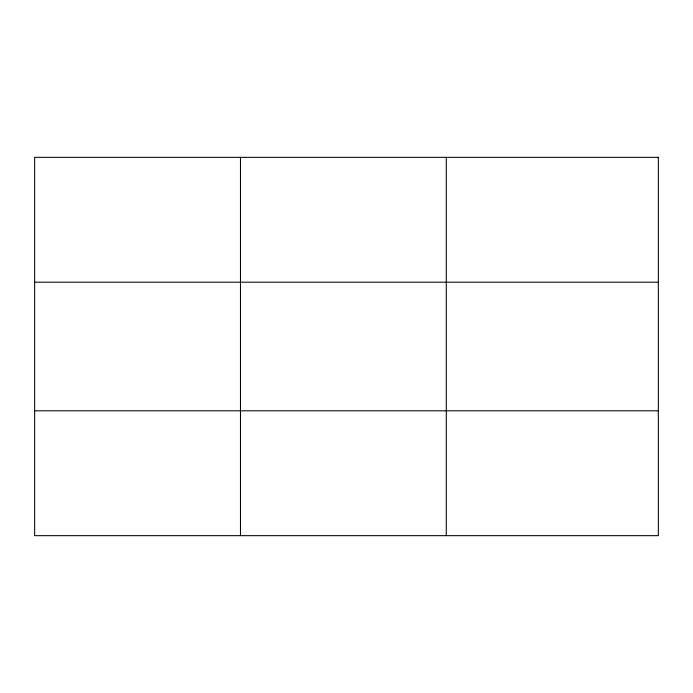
<?xml version="1.0" encoding="UTF-8"?>
<svg xmlns="http://www.w3.org/2000/svg" width="693" height="693" viewBox="0 0 693 693"><rect width="100%" height="100%" fill="white"/><g stroke="black" fill="none" stroke-linecap="round" stroke-linejoin="round"><path stroke-width="1.04" d="M240.471 535.654L240.471 157.346M446.292 535.654L446.292 157.346M34.65 282.19L658.35 282.19M34.65 410.81L658.35 410.81M658.35 157.346L658.35 535.654L34.65 535.654L34.65 157.346L658.35 157.346"/></g></svg>
